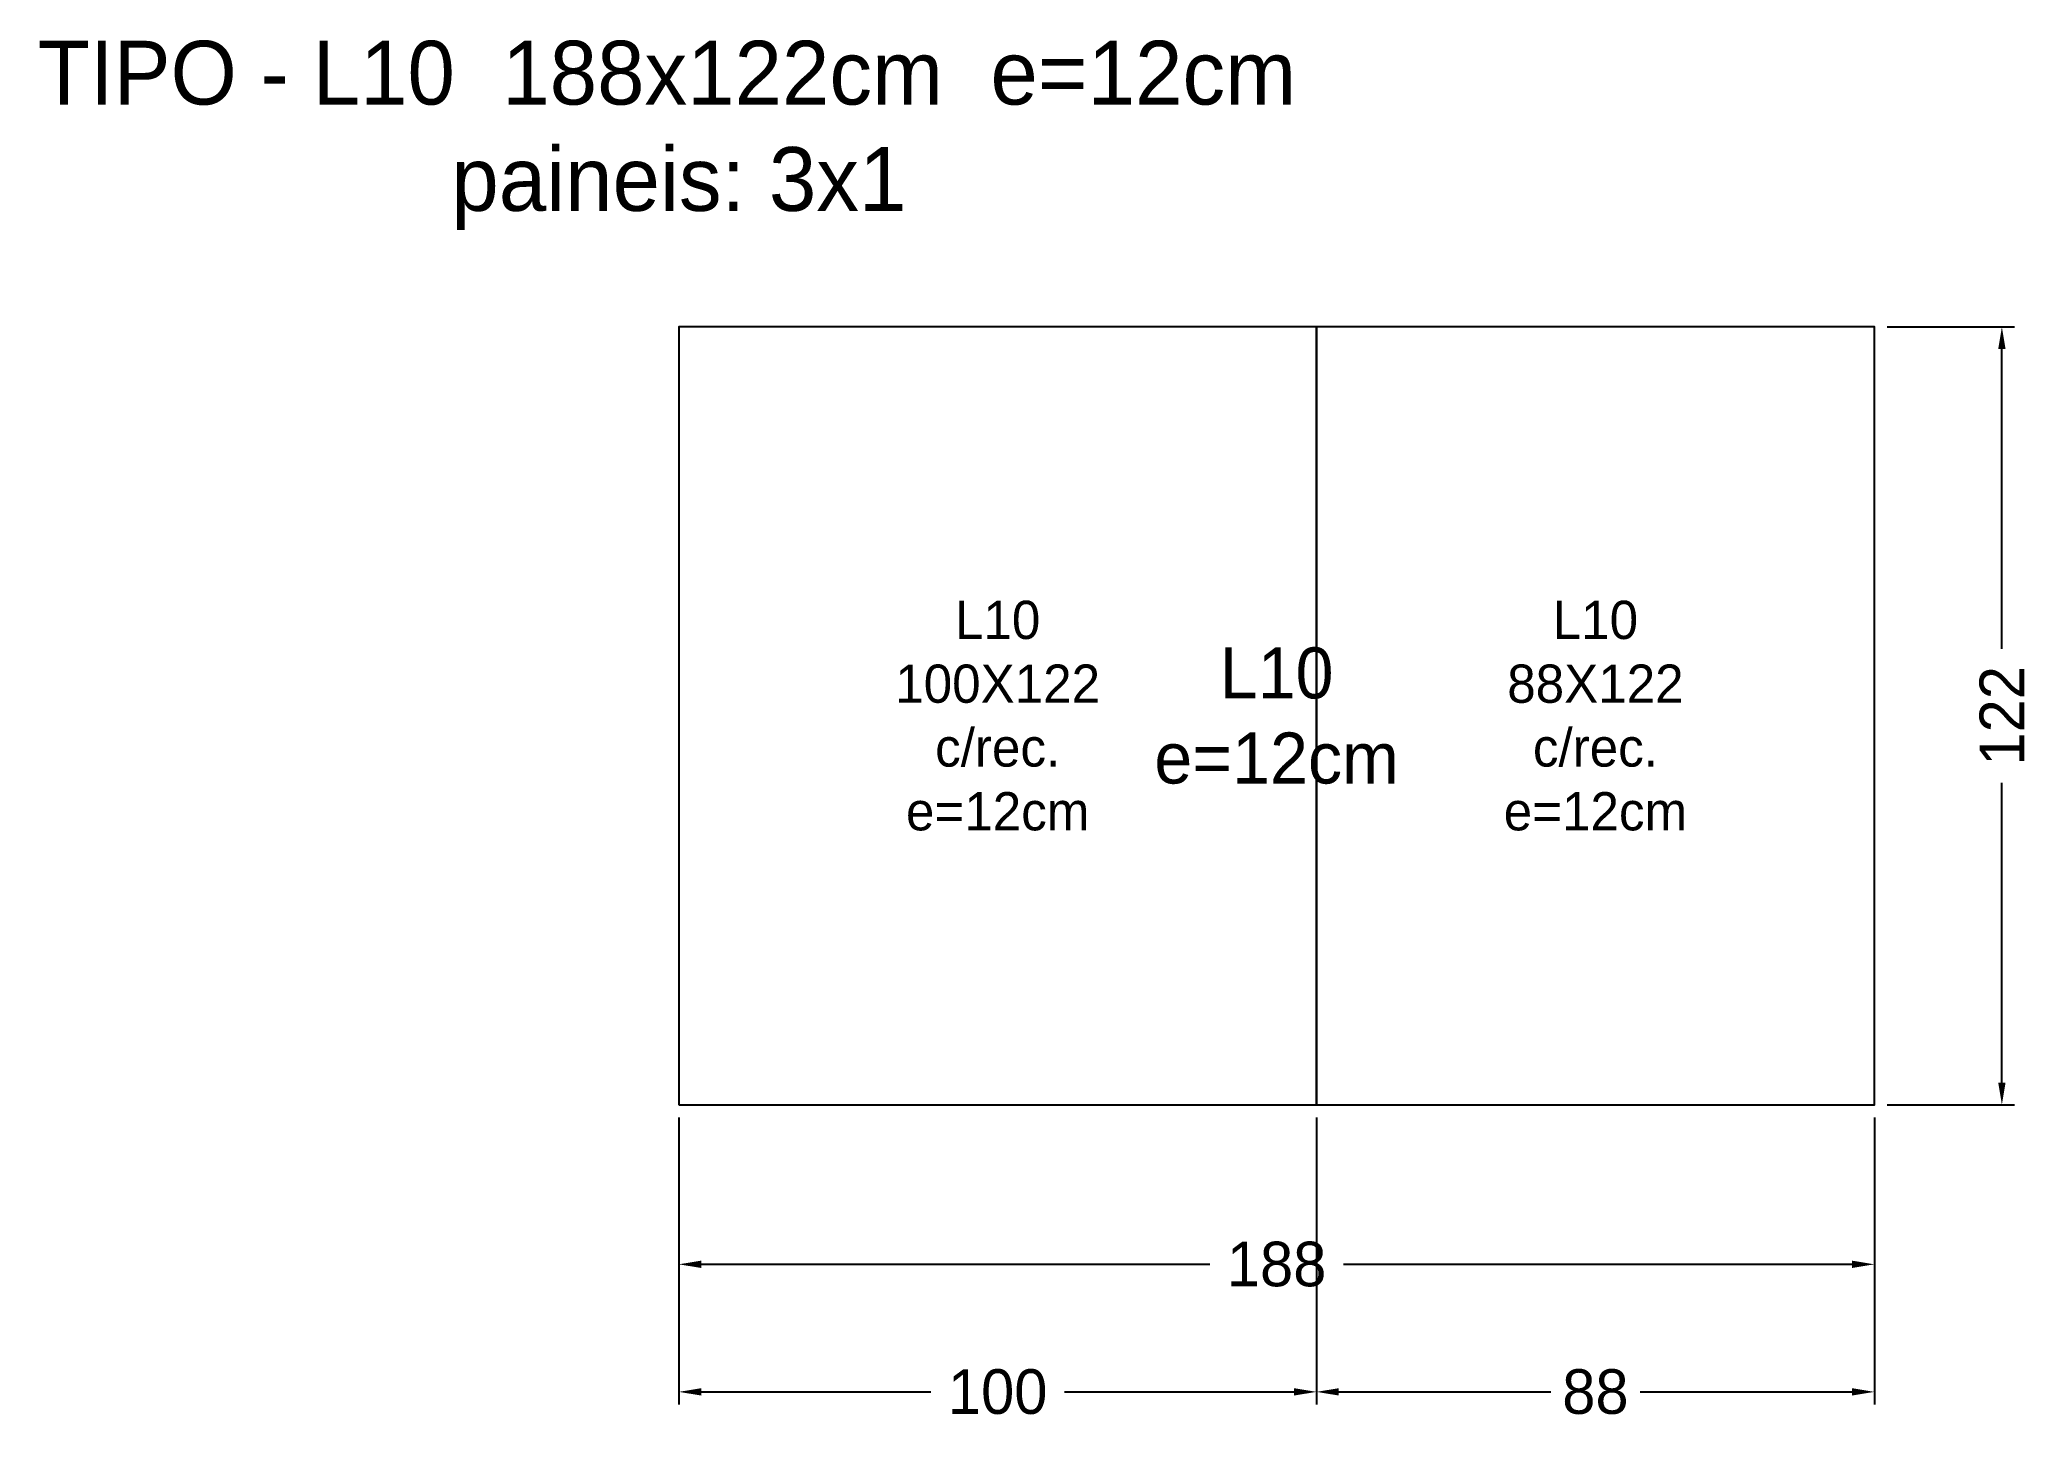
# Model space of a CAD drawing. Header units: metres. Extents: x -100 to 212, y -50 to 167.
import ezdxf

# ---------------------------------------------------------------- set-up
doc = ezdxf.new("R2010")
doc.units = ezdxf.units.M
for name, color, linetype in [('AUX00', 2, 'Continuous'), ('Contorno', 7, 'Continuous'), ('COTA', 3, 'Continuous'), ('NOMENCLATURA', 2, 'Continuous'), ('Paineis', 3, 'Continuous'), ('Texto Secao', 2, 'Continuous')]:
    doc.layers.add(name, color=color, linetype=linetype)
doc.dimstyles.new('COTA_LJ', dxfattribs={"dimtxt": 7, "dimasz": 3.5, "dimexe": 2, "dimexo": 2, "dimgap": 1.5, "dimtad": 1, "dimdec": 1, "dimcen": 2.5, "dimclrd": 3, "dimclre": 3, "dimclrt": 3, "dimazin": 3, "dimtfac": 1, "dimtmove": 0, "dimatfit": 3})

# ---------------------------------------------------------------- blocks, each defined once
blk = doc.blocks.new('_CLOSEDFILLED')
at = {"color": 0, "linetype": 'BYBLOCK'}
blk.add_solid([(-1, 0.164), (0, 0), (-1, -0.164)], dxfattribs=at)
blk = doc.blocks.new('*D1')
at = {"color": 3}
for p, q in [((0, -2), (0, -27)), ((187.5, -2), (187.5, -27)), ((3.5, -25), (83.25, -25)), ((104.25, -25), (184, -25))]:
    blk.add_line(p, q, dxfattribs=at)
at = {"layer": 'Defpoints'}
for p in [(0, 0), (187.5, 0), (0, -25)]:
    blk.add_point(p, dxfattribs=at)
at = {"layer": 'COTA', "color": 3, "xscale": 3.5, "yscale": 3.5, "rotation": 180}
blk.add_blockref('_CLOSEDFILLED', (0, -25), dxfattribs=at)
at = {"layer": 'COTA', "color": 3, "xscale": 3.5, "yscale": 3.5}
blk.add_blockref('_CLOSEDFILLED', (187.5, -25), dxfattribs=at)
at = {"layer": 'COTA', "color": 3, "insert": (93.75, -25), "char_height": 7, "attachment_point": 5}
blk.add_mtext('188', dxfattribs=at)
blk = doc.blocks.new('*D2')
at = {"color": 3}
for p, q in [((189.5, 122), (209.5, 122)), ((207.5, 71.5), (207.5, 118.5)), ((207.5, 3.5), (207.5, 50.5)), ((189.5, 0), (209.5, 0))]:
    blk.add_line(p, q, dxfattribs=at)
at = {"layer": 'Defpoints'}
for p in [(187.5, 122), (187.5, 0), (207.5, 0)]:
    blk.add_point(p, dxfattribs=at)
at = {"layer": 'COTA', "color": 3, "xscale": 3.5, "yscale": 3.5}
for p, rotation in [((207.5, 122), 90), ((207.5, 0), 270)]:
    blk.add_blockref('_CLOSEDFILLED', p, dxfattribs=dict(at, rotation=rotation))
at = {"layer": 'COTA', "color": 3, "insert": (207.5, 61), "char_height": 7, "attachment_point": 5, "rotation": 90}
blk.add_mtext('122', dxfattribs=at)
blk = doc.blocks.new('*D3')
at = {"color": 3}
for p, q in [((0, -2), (0, -47)), ((100, -2), (100, -47)), ((3.5, -45), (39.5, -45)), ((60.5, -45), (96.5, -45))]:
    blk.add_line(p, q, dxfattribs=at)
at = {"layer": 'Defpoints'}
for p in [(0, 0), (100, 0), (0, -45)]:
    blk.add_point(p, dxfattribs=at)
at = {"layer": 'COTA', "color": 3, "xscale": 3.5, "yscale": 3.5, "rotation": 180}
blk.add_blockref('_CLOSEDFILLED', (0, -45), dxfattribs=at)
at = {"layer": 'COTA', "color": 3, "xscale": 3.5, "yscale": 3.5}
blk.add_blockref('_CLOSEDFILLED', (100, -45), dxfattribs=at)
at = {"layer": 'COTA', "color": 3, "insert": (50, -45), "char_height": 7, "attachment_point": 5}
blk.add_mtext('100', dxfattribs=at)
blk = doc.blocks.new('*D4')
at = {"color": 3}
for p, q in [((100, -2), (100, -47)), ((187.5, -2), (187.5, -47)), ((103.5, -45), (136.75, -45)), ((150.75, -45), (184, -45))]:
    blk.add_line(p, q, dxfattribs=at)
at = {"layer": 'Defpoints'}
for p in [(100, 0), (187.5, 0), (100, -45)]:
    blk.add_point(p, dxfattribs=at)
at = {"layer": 'COTA', "color": 3, "xscale": 3.5, "yscale": 3.5, "rotation": 180}
blk.add_blockref('_CLOSEDFILLED', (100, -45), dxfattribs=at)
at = {"layer": 'COTA', "color": 3, "xscale": 3.5, "yscale": 3.5}
blk.add_blockref('_CLOSEDFILLED', (187.5, -45), dxfattribs=at)
at = {"layer": 'COTA', "color": 3, "insert": (143.75, -45), "char_height": 7, "attachment_point": 5}
blk.add_mtext('88', dxfattribs=at)

msp = doc.modelspace()

# ---------------------------------------------------------------- linework, layer by layer
at = {"layer": 'Contorno'}
msp.add_lwpolyline([(0, 0), (187.5, 0), (187.5, 122), (0, 122), (0, 0)], close=True, dxfattribs=at)
at = {"layer": 'Paineis'}
for points in [[(0, 0), (100, 0), (100, 122), (0, 122)], [(100, 0), (187.5, 0), (187.5, 122), (100, 122)]]:
    msp.add_lwpolyline(points, close=True, dxfattribs=at)

# ---------------------------------------------------------------- texts
at = {"layer": 'AUX00', "char_height": 6, "attachment_point": 5}
for s, insert, width in [('\\pxqc;L10^J100X122^Jc/rec.^Je=12cm', (50, 61), 100), ('\\pxqc;L10^J88X122^Jc/rec.^Je=12cm', (143.75, 61), 87.5)]:
    msp.add_mtext(s, dxfattribs=dict(at, insert=insert, width=width))
at = {"layer": 'NOMENCLATURA', "insert": (0, 152), "char_height": 10, "width": 207.5, "attachment_point": 5}
msp.add_mtext('TIPO - L10  188x122cm  e=12cm  paineis: 3x1', dxfattribs=at)
at = {"layer": 'Texto Secao', "insert": (93.75, 61), "char_height": 8, "width": 187.5, "attachment_point": 5}
msp.add_mtext('L10\\Pe=12cm', dxfattribs=at)

# ---------------------------------------------------------------- dimensions: what is measured, and where the dimension line sits
at = {"layer": 'COTA'}
dim = msp.add_linear_dim(base=(207.5, 0), p1=(187.5, 0), p2=(187.5, 122), angle=90, dimstyle='COTA_LJ', dxfattribs=at)
dim.commit()
dim.dimension.update_dxf_attribs({"geometry": '*D2', "text_midpoint": (207.5, 61)})
for base, p1, p2, picture, middle in [((0, -25), (0, 0), (187.5, 0), '*D1', (93.75, -25)), ((0, -45), (0, 0), (100, 0), '*D3', (50, -45)), ((100, -45), (100, 0), (187.5, 0), '*D4', (143.75, -45))]:
    dim = msp.add_linear_dim(base=base, p1=p1, p2=p2, dimstyle='COTA_LJ', dxfattribs=at)
    dim.commit()
    dim.dimension.update_dxf_attribs({"geometry": picture, "text_midpoint": middle})

doc.saveas('drawing.dxf')
